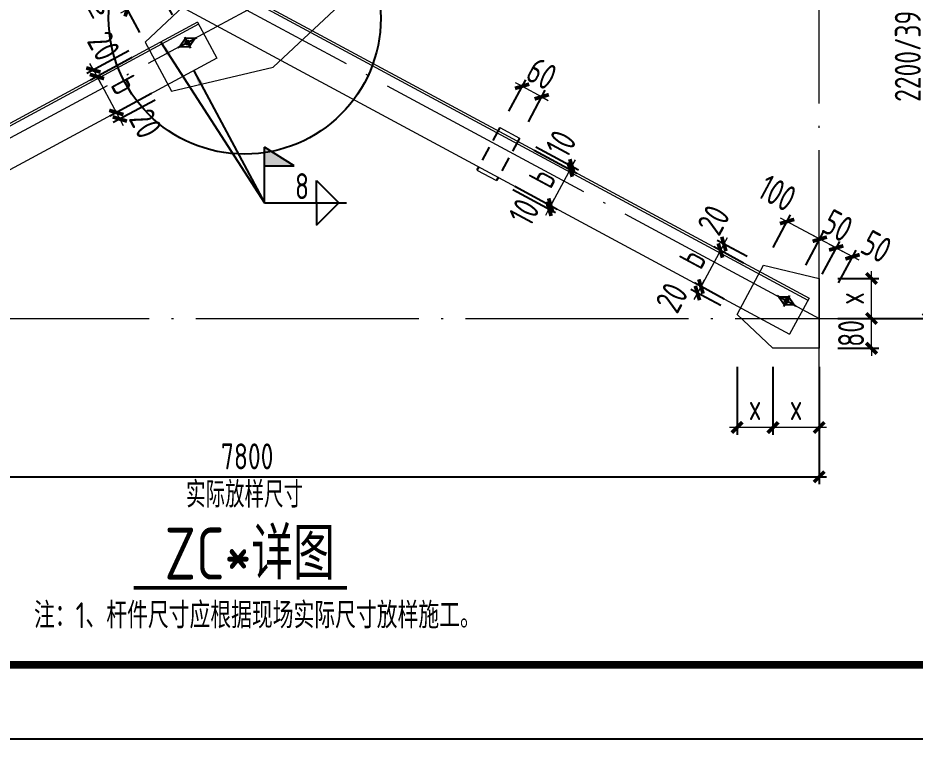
# Model space of a CAD drawing. Extents: x -2746917 to -971774, y -3334247 to -3250358.
# Drawn here: x -1624133 to -1612056, y -3316173 to -3306463 of the extents above; entities that cross this region are included whole.
import ezdxf
from ezdxf.enums import TextEntityAlignment as Align

# ---------------------------------------------------------------- set-up
doc = ezdxf.new("R2010")
doc.units = 0
doc.header["$LTSCALE"] = 1000
doc.header["$MEASUREMENT"] = 0
doc.header["$PDMODE"] = 35
doc.linetypes.add('DASHED', pattern=[0.75, 0.5, -0.25])
doc.linetypes.add('DOTE', pattern=[2.42, 2, -0.2, 0.02, -0.2])
doc.layers.get('0').update_dxf_attribs({"linetype": 'CONTINUOUS'})
doc.layers.get('Defpoints').update_dxf_attribs({"linetype": 'CONTINUOUS'})
for name, color, linetype in [('AXIS', 253, 'DOTE'), ('BOLT', 7, 'CONTINUOUS'), ('DIM', 3, 'CONTINUOUS'), ('NUM', 7, 'CONTINUOUS'), ('Profx', 2, 'DASHED'), ('PUB_TITLE', 4, 'CONTINUOUS'), ('TEXT', 7, 'CONTINUOUS'), ('WELD', 7, 'CONTINUOUS')]:
    doc.layers.add(name, color=color, linetype=linetype)
doc.layers.add('yichutu', color=7, linetype='CONTINUOUS', true_color=0xffffff, plot=False)
doc.styles.add('TSSD_Dimension', font='tssdeng.shx', dxfattribs={"width": 0.75, "bigfont": 'Hztxt.shx'})
doc.styles.add('TSSD_Label', font='tssdeng.shx', dxfattribs={"width": 0.75, "bigfont": 'hztxt.shx'})
doc.styles.add('TSSD_Norm', font='tssdeng.shx', dxfattribs={"width": 0.75, "bigfont": 'hztxt.shx'})
doc.dimstyles.new('TSSD_20_100', dxfattribs={"dimtxt": 350, "dimasz": 100, "dimexe": 100, "dimexo": 250, "dimgap": 100, "dimtad": 1, "dimdec": 0, "dimlfac": 0.2, "dimzin": 0, "dimdsep": 46, "dimtxsty": 'TSSD_Dimension', "dimblk": 'ARCHTICK', "dimcen": 0, "dimdle": 100, "dimclrt": 7, "dimadec": 0, "dimazin": 0, "dimtfac": 1, "dimtdec": 0, "dimtix": 1, "dimtmove": 2, "dimatfit": 3, "dimfxl": 1, "dimtolj": 1, "dimtzin": 0, "dimlwd": 5, "dimarcsym": 0})
doc.dimstyles.new('TSSD_50_100', dxfattribs={"dimtxt": 350, "dimasz": 100, "dimexe": 100, "dimexo": 250, "dimgap": 100, "dimtad": 1, "dimdec": 0, "dimlfac": 0.5, "dimzin": 0, "dimdsep": 46, "dimtxsty": 'TSSD_Dimension', "dimblk": 'ARCHTICK', "dimcen": 0, "dimdle": 100, "dimclrt": 7, "dimadec": 0, "dimazin": 0, "dimtfac": 1, "dimtdec": 0, "dimtix": 1, "dimtmove": 2, "dimatfit": 3, "dimfxl": 1, "dimtolj": 1, "dimtzin": 0, "dimarcsym": 0})
doc.dimstyles.new('TSSD_LEADER_STYLE_200.0', dxfattribs={"dimtxt": 700, "dimasz": 200, "dimexe": 200, "dimexo": 500, "dimgap": 0.09, "dimtad": 0, "dimtih": 1, "dimtoh": 1, "dimdec": 4, "dimzin": 0, "dimdsep": 46, "dimtxsty": 'Standard', "dimcen": 0.09, "dimdle": 200, "dimclrt": 7, "dimadec": 0, "dimazin": 0, "dimtfac": 1, "dimtdec": 4, "dimtofl": 0, "dimtmove": 0, "dimatfit": 3, "dimfxl": 1, "dimtolj": 1, "dimtzin": 0, "dimarcsym": 0})

# ---------------------------------------------------------------- blocks, each defined once
blk = doc.blocks.new('_ArchTick')
at = {"color": 0, "const_width": 0.5}
blk.add_lwpolyline([(-0.71, -0.71), (0.71, 0.71)], dxfattribs=at)
blk = doc.blocks.new('*D3015')
at = {"layer": 'Defpoints', "color": 0, "ltscale": 1.5}
for p in [(-1628747, -3311245), (-1613347, -3311245), (-1613347, -3312642)]:
    blk.add_point(p, dxfattribs=at)
at = {"layer": 'DIM', "color": 0, "lineweight": -2, "ltscale": 1.5}
for p, q in [((-1628747, -3311495), (-1628747, -3312742)), ((-1613347, -3311495), (-1613347, -3312742)), ((-1628847, -3312642), (-1613247, -3312642))]:
    blk.add_line(p, q, dxfattribs=at)
at = {"layer": 'DIM', "color": 0, "lineweight": -2, "ltscale": 1.5, "xscale": 100, "yscale": 100, "zscale": 100, "rotation": 180}
blk.add_blockref('_ArchTick', (-1628747, -3312642), dxfattribs=at)
at = {"layer": 'DIM', "color": 0, "lineweight": -2, "ltscale": 1.5, "xscale": 100, "yscale": 100, "zscale": 100}
blk.add_blockref('_ArchTick', (-1613347, -3312642), dxfattribs=at)
at = {"layer": 'DIM', "color": 7, "lineweight": 5, "ltscale": 1.5, "insert": (-1621047, -3312367), "char_height": 350, "attachment_point": 5, "style": 'TSSD_Dimension'}
blk.add_mtext('\\A1;7800', dxfattribs=at)
blk = doc.blocks.new('*D3016')
at = {"layer": 'Defpoints', "color": 0, "ltscale": 1.5}
for p in [(-1613347, -3302211), (-1611879, -3302211), (-1613347, -3310511)]:
    blk.add_point(p, dxfattribs=at)
at = {"layer": 'DIM', "color": 0, "lineweight": -2, "ltscale": 1.5}
for p, q in [((-1611879, -3310611), (-1611879, -3302111)), ((-1613097, -3302211), (-1611779, -3302211)), ((-1613097, -3310511), (-1611779, -3310511))]:
    blk.add_line(p, q, dxfattribs=at)
at = {"layer": 'DIM', "color": 0, "lineweight": -2, "ltscale": 1.5, "xscale": 100, "yscale": 100, "zscale": 100}
for p, rotation in [((-1611879, -3302211), 90), ((-1611879, -3310511), 270)]:
    blk.add_blockref('_ArchTick', p, dxfattribs=dict(at, rotation=rotation))
at = {"layer": 'DIM', "color": 7, "lineweight": 5, "ltscale": 1.5, "insert": (-1612154, -3306361), "char_height": 350, "attachment_point": 5, "rotation": 90, "style": 'TSSD_Dimension'}
blk.add_mtext('\\A1;2200/3900/6375', dxfattribs=at)
blk = doc.blocks.new('A$C7C2454F9')
at = {"layer": 'BOLT'}
for p, q in [((217, 41), (8, -160)), ((54, 2), (171, -121)), ((199, 23), (71, -16)), ((199, 23), (154, -103)), ((26, -142), (71, -16)), ((26, -142), (154, -103))]:
    blk.add_line(p, q, dxfattribs=at)
at = {"layer": 'BOLT', "const_width": 40}
blk.add_lwpolyline([(127, -46, 1), (98, -73, 1), (127, -46)], format="xyb", dxfattribs=at)
blk = doc.blocks.new('*D3041')
at = {"layer": 'Defpoints', "color": 0, "ltscale": 1.5}
for p in [(-1613969, -3310911), (-1613347, -3310911), (-1613969, -3311978)]:
    blk.add_point(p, dxfattribs=at)
at = {"layer": 'DIM', "color": 0, "lineweight": -2, "ltscale": 1.5}
for p, q in [((-1613969, -3311161), (-1613969, -3312078)), ((-1613347, -3311161), (-1613347, -3312078))]:
    blk.add_line(p, q, dxfattribs=at)
at = {"layer": 'DIM', "color": 0, "lineweight": 5, "ltscale": 1.5}
blk.add_line((-1613247, -3311978), (-1614069, -3311978), dxfattribs=at)
at = {"layer": 'DIM', "color": 0, "lineweight": 5, "ltscale": 1.5, "xscale": 100, "yscale": 100, "zscale": 100, "rotation": 180}
blk.add_blockref('_ArchTick', (-1613969, -3311978), dxfattribs=at)
at = {"layer": 'DIM', "color": 0, "lineweight": 5, "ltscale": 1.5, "xscale": 100, "yscale": 100, "zscale": 100}
blk.add_blockref('_ArchTick', (-1613347, -3311978), dxfattribs=at)
at = {"layer": 'DIM', "color": 7, "lineweight": 5, "ltscale": 1.5, "insert": (-1613658, -3311703), "char_height": 350, "attachment_point": 5, "style": 'TSSD_Dimension'}
blk.add_mtext('\\A1;x', dxfattribs=at)
blk = doc.blocks.new('*D3042')
at = {"layer": 'Defpoints', "color": 0, "ltscale": 1.5}
for p in [(-1614452, -3310911), (-1613969, -3310911), (-1614452, -3311978)]:
    blk.add_point(p, dxfattribs=at)
at = {"layer": 'DIM', "color": 0, "lineweight": -2, "ltscale": 1.5}
for p, q in [((-1614452, -3311161), (-1614452, -3312078)), ((-1613969, -3311161), (-1613969, -3312078))]:
    blk.add_line(p, q, dxfattribs=at)
at = {"layer": 'DIM', "color": 0, "lineweight": 5, "ltscale": 1.5}
blk.add_line((-1613869, -3311978), (-1614552, -3311978), dxfattribs=at)
at = {"layer": 'DIM', "color": 0, "lineweight": 5, "ltscale": 1.5, "xscale": 100, "yscale": 100, "zscale": 100, "rotation": 180}
blk.add_blockref('_ArchTick', (-1614452, -3311978), dxfattribs=at)
at = {"layer": 'DIM', "color": 0, "lineweight": 5, "ltscale": 1.5, "xscale": 100, "yscale": 100, "zscale": 100}
blk.add_blockref('_ArchTick', (-1613969, -3311978), dxfattribs=at)
at = {"layer": 'DIM', "color": 7, "lineweight": 5, "ltscale": 1.5, "insert": (-1614210, -3311703), "char_height": 350, "attachment_point": 5, "style": 'TSSD_Dimension'}
blk.add_mtext('\\A1;x', dxfattribs=at)
blk = doc.blocks.new('*D3043')
at = {"layer": 'Defpoints', "color": 0, "ltscale": 1.5}
for p in [(-1613347, -3310511), (-1612642, -3310511), (-1613347, -3310911)]:
    blk.add_point(p, dxfattribs=at)
at = {"layer": 'DIM', "color": 0, "lineweight": -2, "ltscale": 1.5}
for p, q in [((-1613097, -3310511), (-1612542, -3310511)), ((-1613097, -3310911), (-1612542, -3310911))]:
    blk.add_line(p, q, dxfattribs=at)
at = {"layer": 'DIM', "color": 0, "lineweight": 5, "ltscale": 1.5}
for p, q in [((-1612642, -3310511), (-1612642, -3310411)), ((-1612642, -3310911), (-1612642, -3310511)), ((-1612642, -3310911), (-1612642, -3311011))]:
    blk.add_line(p, q, dxfattribs=at)
at = {"layer": 'DIM', "color": 0, "lineweight": 5, "ltscale": 1.5, "xscale": 100, "yscale": 100, "zscale": 100}
for p, rotation in [((-1612642, -3310511), 270), ((-1612642, -3310911), 90)]:
    blk.add_blockref('_ArchTick', p, dxfattribs=dict(at, rotation=rotation))
at = {"layer": 'DIM', "color": 7, "lineweight": 5, "ltscale": 1.5, "insert": (-1612917, -3310711), "char_height": 350, "attachment_point": 5, "rotation": 90, "style": 'TSSD_Dimension'}
blk.add_mtext('\\A1;80', dxfattribs=at)
blk = doc.blocks.new('*D3044')
at = {"layer": 'Defpoints', "color": 0, "ltscale": 1.5}
for p in [(-1613347, -3309972), (-1612642, -3309972), (-1613347, -3310511)]:
    blk.add_point(p, dxfattribs=at)
at = {"layer": 'DIM', "color": 0, "lineweight": 5, "ltscale": 1.5}
blk.add_line((-1612642, -3310611), (-1612642, -3309872), dxfattribs=at)
at = {"layer": 'DIM', "color": 0, "lineweight": -2, "ltscale": 1.5}
for p, q in [((-1613097, -3309972), (-1612542, -3309972)), ((-1613097, -3310511), (-1612542, -3310511))]:
    blk.add_line(p, q, dxfattribs=at)
at = {"layer": 'DIM', "color": 0, "lineweight": 5, "ltscale": 1.5, "xscale": 100, "yscale": 100, "zscale": 100}
for p, rotation in [((-1612642, -3309972), 90), ((-1612642, -3310511), 270)]:
    blk.add_blockref('_ArchTick', p, dxfattribs=dict(at, rotation=rotation))
at = {"layer": 'DIM', "color": 7, "lineweight": 5, "ltscale": 1.5, "insert": (-1612917, -3310241), "char_height": 350, "attachment_point": 5, "rotation": 90, "style": 'TSSD_Dimension'}
blk.add_mtext('\\A1;x', dxfattribs=at)
blk = doc.blocks.new('*D3045')
at = {"layer": 'Defpoints', "color": 0, "ltscale": 1.5}
for p in [(-1613118, -3309560), (-1613426, -3310131), (-1613206, -3310250)]:
    blk.add_point(p, dxfattribs=at)
at = {"layer": 'DIM', "color": 0, "lineweight": -2, "ltscale": 1.5}
for p, q in [((-1613308, -3309911), (-1613071, -3309472)), ((-1613088, -3310030), (-1612851, -3309591))]:
    blk.add_line(p, q, dxfattribs=at)
at = {"layer": 'DIM', "color": 0, "lineweight": 5, "ltscale": 1.5}
blk.add_line((-1612810, -3309726), (-1613206, -3309513), dxfattribs=at)
at = {"layer": 'DIM', "color": 0, "lineweight": 5, "ltscale": 1.5, "xscale": 100, "yscale": 100, "zscale": 100}
for p, rotation in [((-1613118, -3309560), 151.6770623615465), ((-1612898, -3309679), 331.6770623615465)]:
    blk.add_blockref('_ArchTick', p, dxfattribs=dict(at, rotation=rotation))
at = {"layer": 'DIM', "color": 7, "lineweight": 5, "ltscale": 1.5, "insert": (-1612576, -3309540), "char_height": 350, "attachment_point": 5, "rotation": 331.6771, "style": 'TSSD_Dimension'}
blk.add_mtext('\\A1;50', dxfattribs=at)
blk = doc.blocks.new('*D3046')
at = {"layer": 'Defpoints', "color": 0, "ltscale": 1.5}
for p in [(-1613339, -3309442), (-1613646, -3310013), (-1613426, -3310131)]:
    blk.add_point(p, dxfattribs=at)
at = {"layer": 'DIM', "color": 0, "lineweight": -2, "ltscale": 1.5}
for p, q in [((-1613528, -3309793), (-1613291, -3309354)), ((-1613308, -3309911), (-1613071, -3309472))]:
    blk.add_line(p, q, dxfattribs=at)
at = {"layer": 'DIM', "color": 0, "lineweight": 5, "ltscale": 1.5}
for p, q in [((-1613339, -3309442), (-1613427, -3309394)), ((-1613118, -3309560), (-1613339, -3309442)), ((-1613118, -3309560), (-1613030, -3309608))]:
    blk.add_line(p, q, dxfattribs=at)
at = {"layer": 'DIM', "color": 0, "lineweight": 5, "ltscale": 1.5, "xscale": 100, "yscale": 100, "zscale": 100}
for p, rotation in [((-1613339, -3309442), 331.6770623643769), ((-1613118, -3309560), 151.6770623643769)]:
    blk.add_blockref('_ArchTick', p, dxfattribs=dict(at, rotation=rotation))
at = {"layer": 'DIM', "color": 7, "lineweight": 5, "ltscale": 1.5, "insert": (-1613098, -3309259), "char_height": 350, "attachment_point": 5, "rotation": 331.6771, "style": 'TSSD_Dimension'}
blk.add_mtext('\\A1;50', dxfattribs=at)
blk = doc.blocks.new('*D3047')
at = {"layer": 'Defpoints', "color": 0, "ltscale": 1.5}
for p in [(-1613779, -3309204), (-1614087, -3309776), (-1613646, -3310013)]:
    blk.add_point(p, dxfattribs=at)
at = {"layer": 'DIM', "color": 0, "lineweight": -2, "ltscale": 1.5}
for p, q in [((-1613968, -3309556), (-1613731, -3309116)), ((-1613528, -3309793), (-1613291, -3309354))]:
    blk.add_line(p, q, dxfattribs=at)
at = {"layer": 'DIM', "color": 0, "lineweight": 5, "ltscale": 1.5}
blk.add_line((-1613251, -3309489), (-1613867, -3309157), dxfattribs=at)
at = {"layer": 'DIM', "color": 0, "lineweight": 5, "ltscale": 1.5, "xscale": 100, "yscale": 100, "zscale": 100}
for p, rotation in [((-1613779, -3309204), 151.6770623643769), ((-1613339, -3309442), 331.6770623643769)]:
    blk.add_blockref('_ArchTick', p, dxfattribs=dict(at, rotation=rotation))
at = {"layer": 'DIM', "color": 7, "lineweight": 5, "ltscale": 1.5, "insert": (-1613911, -3308820), "char_height": 350, "attachment_point": 5, "rotation": 331.6771, "style": 'TSSD_Dimension'}
blk.add_mtext('\\A1;100', dxfattribs=at)
blk = doc.blocks.new('*D3048')
at = {"layer": 'Defpoints', "color": 0, "ltscale": 1.5}
for p in [(-1614677, -3309595), (-1614097, -3309794), (-1614144, -3309882)]:
    blk.add_point(p, dxfattribs=at)
at = {"layer": 'DIM', "color": 0, "lineweight": 5, "ltscale": 1.5}
for p, q in [((-1614630, -3309507), (-1614582, -3309419)), ((-1614630, -3309507), (-1614677, -3309595)), ((-1614677, -3309595), (-1614725, -3309683))]:
    blk.add_line(p, q, dxfattribs=at)
at = {"layer": 'DIM', "color": 0, "lineweight": -2, "ltscale": 1.5}
for p, q in [((-1614364, -3309764), (-1614765, -3309547)), ((-1614317, -3309676), (-1614718, -3309459))]:
    blk.add_line(p, q, dxfattribs=at)
at = {"layer": 'DIM', "color": 0, "lineweight": 5, "ltscale": 1.5, "xscale": 100, "yscale": 100, "zscale": 100}
for p, rotation in [((-1614630, -3309507), 241.6770623615032), ((-1614677, -3309595), 61.67706236150323)]:
    blk.add_blockref('_ArchTick', p, dxfattribs=dict(at, rotation=rotation))
at = {"layer": 'DIM', "color": 7, "lineweight": 5, "ltscale": 1.5, "insert": (-1614768, -3309184), "char_height": 350, "attachment_point": 5, "rotation": 61.6771, "style": 'TSSD_Dimension'}
blk.add_mtext('\\A1;20', dxfattribs=at)
blk = doc.blocks.new('*D3049')
at = {"layer": 'Defpoints', "color": 0, "ltscale": 1.5}
for p in [(-1614144, -3309882), (-1614938, -3310079), (-1614405, -3310366)]:
    blk.add_point(p, dxfattribs=at)
at = {"layer": 'DIM', "color": 0, "lineweight": 5, "ltscale": 1.5}
blk.add_line((-1614630, -3309507), (-1614986, -3310167), dxfattribs=at)
at = {"layer": 'DIM', "color": 0, "lineweight": -2, "ltscale": 1.5}
for p, q in [((-1614364, -3309764), (-1614765, -3309547)), ((-1614625, -3310248), (-1615026, -3310032))]:
    blk.add_line(p, q, dxfattribs=at)
at = {"layer": 'DIM', "color": 0, "lineweight": 5, "ltscale": 1.5, "xscale": 100, "yscale": 100, "zscale": 100}
for p, rotation in [((-1614677, -3309595), 61.67706238228012), ((-1614938, -3310079), 241.6770623822801)]:
    blk.add_blockref('_ArchTick', p, dxfattribs=dict(at, rotation=rotation))
at = {"layer": 'DIM', "color": 7, "lineweight": 5, "ltscale": 1.5, "insert": (-1615050, -3309706), "char_height": 350, "attachment_point": 5, "rotation": 61.6771, "style": 'TSSD_Dimension'}
blk.add_mtext('\\A1;b', dxfattribs=at)
blk = doc.blocks.new('*D3050')
at = {"layer": 'Defpoints', "color": 0, "ltscale": 1.5}
for p in [(-1614986, -3310167), (-1614405, -3310366), (-1614452, -3310454)]:
    blk.add_point(p, dxfattribs=at)
at = {"layer": 'DIM', "color": 0, "lineweight": -2, "ltscale": 1.5}
for p, q in [((-1614625, -3310248), (-1615026, -3310032)), ((-1614672, -3310336), (-1615074, -3310120))]:
    blk.add_line(p, q, dxfattribs=at)
at = {"layer": 'DIM', "color": 0, "lineweight": 5, "ltscale": 1.5}
for p, q in [((-1614938, -3310079), (-1614891, -3309991)), ((-1614938, -3310079), (-1614986, -3310167)), ((-1614986, -3310167), (-1615033, -3310255))]:
    blk.add_line(p, q, dxfattribs=at)
at = {"layer": 'DIM', "color": 0, "lineweight": 5, "ltscale": 1.5, "xscale": 100, "yscale": 100, "zscale": 100}
for p, rotation in [((-1614986, -3310167), 61.67706238228008), ((-1614938, -3310079), 241.6770623822801)]:
    blk.add_blockref('_ArchTick', p, dxfattribs=dict(at, rotation=rotation))
at = {"layer": 'DIM', "color": 7, "lineweight": 5, "ltscale": 1.5, "insert": (-1615331, -3310229), "char_height": 350, "attachment_point": 5, "rotation": 61.6771, "style": 'TSSD_Dimension'}
blk.add_mtext('\\A1;20', dxfattribs=at)
blk = doc.blocks.new('*D3061')
at = {"layer": 'Defpoints', "color": 0, "ltscale": 1.5}
for p in [(-1617381, -3308081), (-1617405, -3308125), (-1616699, -3308505)]:
    blk.add_point(p, dxfattribs=at)
at = {"layer": 'DIM', "color": 0, "lineweight": -2, "ltscale": 1.5}
for p, q in [((-1617161, -3308199), (-1616587, -3308509)), ((-1617185, -3308243), (-1616611, -3308553))]:
    blk.add_line(p, q, dxfattribs=at)
at = {"layer": 'DIM', "color": 0, "lineweight": 5, "ltscale": 1.5}
for p, q in [((-1616675, -3308461), (-1616699, -3308505)), ((-1616675, -3308461), (-1616628, -3308373)), ((-1616699, -3308505), (-1616747, -3308593))]:
    blk.add_line(p, q, dxfattribs=at)
at = {"layer": 'DIM', "color": 0, "lineweight": 5, "ltscale": 1.5, "xscale": 100, "yscale": 100, "zscale": 100}
for p, rotation in [((-1616675, -3308461), 241.6770623615032), ((-1616699, -3308505), 61.67706236150323)]:
    blk.add_blockref('_ArchTick', p, dxfattribs=dict(at, rotation=rotation))
at = {"layer": 'DIM', "color": 7, "lineweight": 5, "ltscale": 1.5, "insert": (-1616823, -3308156), "char_height": 350, "attachment_point": 5, "rotation": 61.6771, "style": 'TSSD_Dimension'}
blk.add_mtext('\\A1;10', dxfattribs=at)
blk = doc.blocks.new('*D3062')
at = {"layer": 'Defpoints', "color": 0, "ltscale": 1.5}
for p in [(-1617405, -3308125), (-1617666, -3308609), (-1616960, -3308989)]:
    blk.add_point(p, dxfattribs=at)
at = {"layer": 'DIM', "color": 0, "lineweight": -2, "ltscale": 1.5}
for p, q in [((-1617185, -3308243), (-1616611, -3308553)), ((-1617446, -3308728), (-1616872, -3309037))]:
    blk.add_line(p, q, dxfattribs=at)
at = {"layer": 'DIM', "color": 0, "lineweight": 5, "ltscale": 1.5}
blk.add_line((-1616652, -3308417), (-1617007, -3309077), dxfattribs=at)
at = {"layer": 'DIM', "color": 0, "lineweight": 5, "ltscale": 1.5, "xscale": 100, "yscale": 100, "zscale": 100}
for p, rotation in [((-1616699, -3308505), 61.67706238228012), ((-1616960, -3308989), 241.6770623822801)]:
    blk.add_blockref('_ArchTick', p, dxfattribs=dict(at, rotation=rotation))
at = {"layer": 'DIM', "color": 7, "lineweight": 5, "ltscale": 1.5, "insert": (-1617072, -3308617), "char_height": 350, "attachment_point": 5, "rotation": 61.6771, "style": 'TSSD_Dimension'}
blk.add_mtext('\\A1;b', dxfattribs=at)
blk = doc.blocks.new('*D3063')
at = {"layer": 'Defpoints', "color": 0, "ltscale": 1.5}
for p in [(-1617689, -3308653), (-1617666, -3308609), (-1616984, -3309033)]:
    blk.add_point(p, dxfattribs=at)
at = {"layer": 'DIM', "color": 0, "lineweight": -2, "ltscale": 1.5}
for p, q in [((-1617469, -3308772), (-1616896, -3309081)), ((-1617446, -3308728), (-1616872, -3309037))]:
    blk.add_line(p, q, dxfattribs=at)
at = {"layer": 'DIM', "color": 0, "lineweight": 5, "ltscale": 1.5}
for p, q in [((-1616960, -3308989), (-1616913, -3308901)), ((-1616984, -3309033), (-1617031, -3309121)), ((-1616960, -3308989), (-1616984, -3309033))]:
    blk.add_line(p, q, dxfattribs=at)
at = {"layer": 'DIM', "color": 0, "lineweight": 5, "ltscale": 1.5, "xscale": 100, "yscale": 100, "zscale": 100}
for p, rotation in [((-1616984, -3309033), 61.67706238228008), ((-1616960, -3308989), 241.6770623822801)]:
    blk.add_blockref('_ArchTick', p, dxfattribs=dict(at, rotation=rotation))
at = {"layer": 'DIM', "color": 7, "lineweight": 5, "ltscale": 1.5, "insert": (-1617320, -3309077), "char_height": 350, "attachment_point": 5, "rotation": 61.6771, "style": 'TSSD_Dimension'}
blk.add_mtext('\\A1;10', dxfattribs=at)
blk = doc.blocks.new('*D3064')
at = {"layer": 'Defpoints', "color": 0, "ltscale": 1.5}
for p in [(-1617082, -3307525), (-1617645, -3307938), (-1617381, -3308081)]:
    blk.add_point(p, dxfattribs=at)
at = {"layer": 'DIM', "color": 0, "lineweight": -2, "ltscale": 1.5}
for p, q in [((-1617526, -3307718), (-1617298, -3307295)), ((-1617262, -3307861), (-1617034, -3307437))]:
    blk.add_line(p, q, dxfattribs=at)
at = {"layer": 'DIM', "color": 0, "lineweight": 5, "ltscale": 1.5}
for p, q in [((-1617346, -3307383), (-1617434, -3307335)), ((-1617346, -3307383), (-1617082, -3307525)), ((-1617082, -3307525), (-1616994, -3307573))]:
    blk.add_line(p, q, dxfattribs=at)
at = {"layer": 'DIM', "color": 0, "lineweight": 5, "ltscale": 1.5, "xscale": 100, "yscale": 100, "zscale": 100}
for p, rotation in [((-1617346, -3307383), 331.6770623613828), ((-1617082, -3307525), 151.6770623613827)]:
    blk.add_blockref('_ArchTick', p, dxfattribs=dict(at, rotation=rotation))
at = {"layer": 'DIM', "color": 7, "lineweight": 5, "ltscale": 1.5, "insert": (-1617083, -3307212), "char_height": 350, "attachment_point": 5, "rotation": 331.6771, "style": 'TSSD_Dimension'}
blk.add_mtext('\\A1;60', dxfattribs=at)
blk = doc.blocks.new('*D3065')
at = {"layer": 'Defpoints', "color": 0, "ltscale": 1.5}
for p in [(-1622422, -3306790), (-1622375, -3306878), (-1623069, -3307252)]:
    blk.add_point(p, dxfattribs=at)
at = {"layer": 'DIM', "color": 0, "lineweight": -2, "ltscale": 1.5}
for p, q in [((-1622642, -3306908), (-1623205, -3307211)), ((-1622595, -3306996), (-1623157, -3307299))]:
    blk.add_line(p, q, dxfattribs=at)
at = {"layer": 'DIM', "color": 0, "lineweight": 5, "ltscale": 1.5}
for p, q in [((-1623117, -3307164), (-1623164, -3307076)), ((-1623117, -3307164), (-1623069, -3307252)), ((-1623069, -3307252), (-1623022, -3307340))]:
    blk.add_line(p, q, dxfattribs=at)
at = {"layer": 'DIM', "color": 0, "lineweight": 5, "ltscale": 1.5, "xscale": 100, "yscale": 100, "zscale": 100}
for p, rotation in [((-1623117, -3307164), 298.322937638262), ((-1623069, -3307252), 118.3229376382619)]:
    blk.add_blockref('_ArchTick', p, dxfattribs=dict(at, rotation=rotation))
at = {"layer": 'DIM', "color": 7, "lineweight": 5, "ltscale": 1.5, "insert": (-1622978, -3306841), "char_height": 350, "attachment_point": 5, "rotation": 298.3229, "style": 'TSSD_Dimension'}
blk.add_mtext('\\A1;20', dxfattribs=at)
blk = doc.blocks.new('*D3066')
at = {"layer": 'Defpoints', "color": 0, "ltscale": 1.5}
for p in [(-1622375, -3306878), (-1622114, -3307362), (-1622808, -3307736)]:
    blk.add_point(p, dxfattribs=at)
at = {"layer": 'DIM', "color": 0, "lineweight": -2, "ltscale": 1.5}
for p, q in [((-1622595, -3306996), (-1623157, -3307299)), ((-1622334, -3307480), (-1622896, -3307784))]:
    blk.add_line(p, q, dxfattribs=at)
at = {"layer": 'DIM', "color": 0, "lineweight": 5, "ltscale": 1.5}
blk.add_line((-1623117, -3307164), (-1622761, -3307824), dxfattribs=at)
at = {"layer": 'DIM', "color": 0, "lineweight": 5, "ltscale": 1.5, "xscale": 100, "yscale": 100, "zscale": 100}
for p, rotation in [((-1623069, -3307252), 118.3229376539187), ((-1622808, -3307736), 298.3229376539187)]:
    blk.add_blockref('_ArchTick', p, dxfattribs=dict(at, rotation=rotation))
at = {"layer": 'DIM', "color": 7, "lineweight": 5, "ltscale": 1.5, "insert": (-1622697, -3307364), "char_height": 350, "attachment_point": 5, "rotation": 298.3229, "style": 'TSSD_Dimension'}
blk.add_mtext('\\A1;b', dxfattribs=at)
blk = doc.blocks.new('*D3067')
at = {"layer": 'Defpoints', "color": 0, "ltscale": 1.5}
for p in [(-1622114, -3307362), (-1622066, -3307450), (-1622761, -3307824)]:
    blk.add_point(p, dxfattribs=at)
at = {"layer": 'DIM', "color": 0, "lineweight": -2, "ltscale": 1.5}
for p, q in [((-1622334, -3307480), (-1622896, -3307784)), ((-1622286, -3307568), (-1622849, -3307872))]:
    blk.add_line(p, q, dxfattribs=at)
at = {"layer": 'DIM', "color": 0, "lineweight": 5, "ltscale": 1.5}
for p, q in [((-1622808, -3307736), (-1622856, -3307648)), ((-1622808, -3307736), (-1622761, -3307824)), ((-1622761, -3307824), (-1622714, -3307912))]:
    blk.add_line(p, q, dxfattribs=at)
at = {"layer": 'DIM', "color": 0, "lineweight": 5, "ltscale": 1.5, "xscale": 100, "yscale": 100, "zscale": 100}
for p, rotation in [((-1622808, -3307736), 298.3229376539187), ((-1622761, -3307824), 118.3229376539187)]:
    blk.add_blockref('_ArchTick', p, dxfattribs=dict(at, rotation=rotation))
at = {"layer": 'DIM', "color": 7, "lineweight": 5, "ltscale": 1.5, "insert": (-1622415, -3307886), "char_height": 350, "attachment_point": 5, "rotation": 298.3229, "style": 'TSSD_Dimension'}
blk.add_mtext('\\A1;20', dxfattribs=at)
blk = doc.blocks.new('*D3068')
at = {"layer": 'Defpoints', "color": 0, "ltscale": 1.5}
for p in [(-1622221, -3306109), (-1621934, -3306640), (-1622375, -3306878)]:
    blk.add_point(p, dxfattribs=at)
at = {"layer": 'DIM', "color": 0, "lineweight": -2, "ltscale": 1.5}
for p, q in [((-1622053, -3306420), (-1622269, -3306020)), ((-1622493, -3306658), (-1622709, -3306258))]:
    blk.add_line(p, q, dxfattribs=at)
at = {"layer": 'DIM', "color": 0, "lineweight": 5, "ltscale": 1.5}
blk.add_line((-1622749, -3306393), (-1622133, -3306061), dxfattribs=at)
at = {"layer": 'DIM', "color": 0, "lineweight": 5, "ltscale": 1.5, "xscale": 100, "yscale": 100, "zscale": 100}
for p, rotation in [((-1622221, -3306109), 28.3229376385474), ((-1622661, -3306346), 208.3229376385474)]:
    blk.add_blockref('_ArchTick', p, dxfattribs=dict(at, rotation=rotation))
at = {"layer": 'DIM', "color": 7, "lineweight": 5, "ltscale": 1.5, "insert": (-1623055, -3306246), "char_height": 350, "attachment_point": 5, "rotation": 28.3229, "style": 'TSSD_Dimension'}
blk.add_mtext('\\A1;100', dxfattribs=at)
blk = doc.blocks.new('*D3069')
at = {"layer": 'Defpoints', "color": 0, "ltscale": 1.5}
for p in [(-1622001, -3305990), (-1621714, -3306522), (-1621934, -3306640)]:
    blk.add_point(p, dxfattribs=at)
at = {"layer": 'DIM', "color": 0, "lineweight": -2, "ltscale": 1.5}
for p, q in [((-1621833, -3306302), (-1622048, -3305902)), ((-1622053, -3306420), (-1622269, -3306020))]:
    blk.add_line(p, q, dxfattribs=at)
at = {"layer": 'DIM', "color": 0, "lineweight": 5, "ltscale": 1.5}
for p, q in [((-1622221, -3306109), (-1622001, -3305990)), ((-1622001, -3305990), (-1621913, -3305942)), ((-1622221, -3306109), (-1622309, -3306156))]:
    blk.add_line(p, q, dxfattribs=at)
at = {"layer": 'DIM', "color": 0, "lineweight": 5, "ltscale": 1.5, "xscale": 100, "yscale": 100, "zscale": 100}
for p, rotation in [((-1622001, -3305990), 208.322937635623), ((-1622221, -3306109), 28.32293763562307)]:
    blk.add_blockref('_ArchTick', p, dxfattribs=dict(at, rotation=rotation))
at = {"layer": 'DIM', "color": 7, "lineweight": 5, "ltscale": 1.5, "insert": (-1622242, -3305807), "char_height": 350, "attachment_point": 5, "rotation": 28.3229, "style": 'TSSD_Dimension'}
blk.add_mtext('\\A1;50', dxfattribs=at)
blk = doc.blocks.new('*D3070')
at = {"layer": 'Defpoints', "color": 0, "ltscale": 1.5}
for p in [(-1620927, -3305411), (-1620640, -3305943), (-1621714, -3306522)]:
    blk.add_point(p, dxfattribs=at)
at = {"layer": 'DIM', "color": 0, "lineweight": -2, "ltscale": 1.5}
for p, q in [((-1620759, -3305723), (-1620974, -3305323)), ((-1621833, -3306302), (-1622048, -3305902))]:
    blk.add_line(p, q, dxfattribs=at)
at = {"layer": 'DIM', "color": 0, "lineweight": 5, "ltscale": 1.5}
blk.add_line((-1622089, -3306037), (-1620839, -3305363), dxfattribs=at)
at = {"layer": 'DIM', "color": 0, "lineweight": 5, "ltscale": 1.5, "xscale": 100, "yscale": 100, "zscale": 100}
for p, rotation in [((-1620927, -3305411), 28.32293763562307), ((-1622001, -3305990), 208.322937635623)]:
    blk.add_blockref('_ArchTick', p, dxfattribs=dict(at, rotation=rotation))
at = {"layer": 'DIM', "color": 7, "lineweight": 5, "ltscale": 1.5, "insert": (-1621594, -3305458), "char_height": 350, "attachment_point": 5, "rotation": 28.3229, "style": 'TSSD_Dimension'}
blk.add_mtext('\\A1;x', dxfattribs=at)
blk = doc.blocks.new('_WELD001')
at = {"linetype": 'ByBlock'}
h = blk.add_hatch(color=0, dxfattribs=at)
h.paths.add_polyline_path([(0.8, 1), (0, 1.5), (0, 1)])
edge = h.paths.add_edge_path()
edge.add_line((0, 0), (0, 1.5))
at = {"color": 0, "linetype": 'ByBlock'}
for p, q in [((0, 0), (0, 1.5)), ((0.8, 1), (0, 1.5)), ((0, 1), (0.8, 1))]:
    blk.add_line(p, q, dxfattribs=at)
blk = doc.blocks.new('_WELD004')
at = {"color": 0, "linetype": 'ByBlock'}
for p, q in [((0, 1), (1, 0)), ((0, 0), (0, 1))]:
    blk.add_line(p, q, dxfattribs=at)
blk = doc.blocks.new('yct-891-420-89100-42000-100-2004.0')
at = {"layer": 'yichutu', "color": 7, "true_color": 0xffffff}
blk.add_lwpolyline([(0, 0), (0, 42000), (89100, 42000), (89100, 0)], close=True, dxfattribs=at)
blk = doc.blocks.new('A$C440D491C')
at = {"layer": 'PUB_TITLE'}
blk.add_lwpolyline([(0, 0), (0, 42000), (89100, 42000), (89100, 0)], close=True, dxfattribs=at)
at = {"layer": 'PUB_TITLE', "const_width": 100}
blk.add_lwpolyline([(88100, 1000), (88100, 41000), (713, 41000), (713, 1000), (88100, 1000)], dxfattribs=at)

msp = doc.modelspace()

# ---------------------------------------------------------------- linework, layer by layer
at = {"color": 4, "lineweight": 5, "ltscale": 1.5}
for p, q in [((-1628413.86, -3302225.4), (-1613498.02, -3310264.45)), ((-1628399.63, -3302198.99), (-1613483.78, -3310238.04)), ((-1628660.57, -3302683.15), (-1613744.73, -3310722.2)), ((-1621714.4, -3306521.75), (-1628609.7, -3310238.04)), ((-1621714.4, -3306521.75), (-1621453.46, -3307005.91)), ((-1621700.17, -3306548.16), (-1628595.46, -3310264.45)), ((-1621453.46, -3307005.91), (-1628348.75, -3310722.2)), ((-1617645.08, -3307938.47), (-1617380.99, -3308080.8)), ((-1617953.47, -3308510.66), (-1617689.38, -3308652.99)), ((-1613483.78, -3310238.04), (-1613744.73, -3310722.2))]:
    msp.add_line(p, q, dxfattribs=at)
for points in [[(-1619671.42, -3306159.06), (-1620027.25, -3305498.84), (-1621397.58, -3305823.35), (-1622422.06, -3306789.55), (-1622066.23, -3307449.77), (-1620695.9, -3307125.26), (-1619671.42, -3306159.06)], [(-1614452.39, -3310454.4), (-1614096.56, -3309794.19), (-1613346.74, -3309971.75), (-1613346.74, -3310910.71), (-1613968.56, -3310910.71), (-1614452.39, -3310454.4)]]:
    msp.add_lwpolyline(points, dxfattribs=at)
at = {"layer": 'AXIS', "lineweight": 5, "ltscale": 1.5}
for p, q in [((-1613346.74, -3311244.71), (-1613346.74, -3301101.59)), ((-1613346.74, -3302210.71), (-1628746.74, -3310510.71)), ((-1628746.74, -3302210.71), (-1613346.74, -3310510.71)), ((-1628996.74, -3310510.71), (-1613096.74, -3310510.71))]:
    msp.add_line(p, q, dxfattribs=at)
at = {"layer": 'DIM', "color": 0, "ltscale": 1.5}
msp.add_circle((-1621080.06, -3306465.1), 1831.52, dxfattribs=at)
at = {"layer": 'NUM', "const_width": 50}
msp.add_lwpolyline([(-1622573.01, -3314135.24), (-1619702.7, -3314135.24)], dxfattribs=at)
at = {"layer": 'Profx', "color": 4, "ltscale": 0.4}
for p, q in [((-1617645.08, -3307938.47), (-1617953.47, -3308510.66)), ((-1617380.99, -3308080.8), (-1617689.38, -3308652.99))]:
    msp.add_line(p, q, dxfattribs=at)
at = {"layer": 'WELD'}
msp.add_line((-1620815.3, -3308953.16), (-1619711.99, -3308953.16), dxfattribs=at)

# ---------------------------------------------------------------- block references
at = {"ltscale": 1.5}
msp.add_blockref('A$C440D491C', (-1687492.07, -3316173.05), dxfattribs=at)
at = {"layer": 'NUM', "ltscale": 1.5, "xscale": -1, "rotation": 72.0754833817954}
msp.add_blockref('A$C7C2454F9', (-1621873.4, -3306669.01), dxfattribs=at)
at = {"layer": 'NUM', "ltscale": 1.5, "rotation": 287.9245166182046}
msp.add_blockref('A$C7C2454F9', (-1613764.92, -3310148.09), dxfattribs=at)
at = {"layer": 'WELD'}
for name, p, xscale, yscale, zscale in [('_WELD001', (-1620815.3, -3308953.16), 500, 500, 500), ('_WELD004', (-1620111.99, -3308953.16), 300, 300, 300)]:
    msp.add_blockref(name, p, dxfattribs=dict(at, xscale=xscale, yscale=yscale, zscale=zscale))
at = {"layer": 'WELD', "xscale": -300, "yscale": 300, "zscale": 300.0000000000001, "rotation": 180}
msp.add_blockref('_WELD004', (-1620111.99, -3308953.16), dxfattribs=at)
at = {"layer": 'yichutu'}
msp.add_blockref('yct-891-420-89100-42000-100-2004.0', (-1687492.07, -3316173.05), dxfattribs=at)

# ---------------------------------------------------------------- texts
at = {"layer": 'TEXT', "style": 'TSSD_Label', "width": 0.75}
msp.add_text('8', height=350, dxfattribs=at).set_placement((-1620403.34, -3308903.16))
at = {"layer": 'TEXT', "lineweight": 5, "ltscale": 1.5, "style": 'TSSD_Norm', "width": 0.75}
msp.add_text('实际放样尺寸', height=350, dxfattribs=at).set_placement((-1621869.68, -3313056.07))
at = {"layer": 'TEXT', "lineweight": 5, "style": 'TSSD_Label', "width": 0.8}
msp.add_text('ZC*详图', height=700, dxfattribs=at).set_placement((-1621014.07, -3313637.25), align=Align.MIDDLE)
msp.add_text('注：1、杆件尺寸应根据现场实际尺寸放样施工。', height=350, dxfattribs=at).set_placement((-1623916.44, -3314681.95))

# ---------------------------------------------------------------- dimensions: what is measured, and where the dimension line sits
at = {"layer": 'DIM', "lineweight": 5, "ltscale": 1.5}
for base, p1, p2, angle, text, dimstyle, picture, middle in [((-1611878.99, -3302210.71), (-1613346.74, -3310510.71), (-1613346.74, -3302210.71), 90, '2200/3900/6375', 'TSSD_50_100', '*D3016', (-1612153.99, -3306360.71)), ((-1620926.67, -3305410.85), (-1621714.4, -3306521.75), (-1620640.02, -3305942.7), 208.322938, 'x', 'TSSD_20_100', '*D3070', (-1621594.33, -3305458.29)), ((-1622808.45, -3307736.2), (-1622374.61, -3306877.58), (-1622113.67, -3307361.74), 118.322938, 'b', 'TSSD_20_100', '*D3066', (-1622696.84, -3307363.65)), ((-1616960.05, -3308989.27), (-1617404.71, -3308124.82), (-1617665.66, -3308608.97), 61.677062, 'b', 'TSSD_20_100', '*D3062', (-1617071.66, -3308616.72)), ((-1614938.19, -3310078.97), (-1614144, -3309882.21), (-1614404.94, -3310366.37), 61.677062, 'b', 'TSSD_20_100', '*D3049', (-1615049.8, -3309706.42)), ((-1612642.23, -3309971.75), (-1613346.74, -3310510.71), (-1613346.74, -3309971.75), 90, 'x', 'TSSD_20_100', '*D3044', (-1612917.23, -3310241.23)), ((-1614452.39, -3311977.86), (-1613968.56, -3310910.71), (-1614452.39, -3310910.71), 180, 'x', 'TSSD_20_100', '*D3042', (-1614210.47, -3311702.86)), ((-1613968.56, -3311977.86), (-1613346.74, -3310910.71), (-1613968.56, -3310910.71), 180, 'x', 'TSSD_20_100', '*D3041', (-1613657.65, -3311702.86))]:
    dim = msp.add_linear_dim(base=base, p1=p1, p2=p2, angle=angle, text=text, dimstyle=dimstyle, dxfattribs=at)
    dim.commit()
    dim.dimension.update_dxf_attribs({"geometry": picture, "text_midpoint": middle})
for base, p1, p2, angle, picture, middle in [((-1622001.05, -3305989.9), (-1621934.47, -3306640.36), (-1621714.4, -3306521.75), 208.322938, '*D3069', (-1622241.55, -3305807.12)), ((-1613338.53, -3309441.61), (-1613426.31, -3310131.4), (-1613646.38, -3310012.79), 331.677062, '*D3046', (-1613098.03, -3309258.83)), ((-1612642.23, -3310510.71), (-1613346.74, -3310910.71), (-1613346.74, -3310510.71), 90, '*D3043', (-1612917.23, -3310710.71))]:
    dim = msp.add_linear_dim(base=base, p1=p1, p2=p2, angle=angle, dimstyle='TSSD_20_100', dxfattribs=at)
    dim.commit()
    dim.dimension.update_dxf_attribs({"geometry": picture, "text_midpoint": middle})
for base, p1, p2, angle, picture, middle, dimtype in [((-1622221.12, -3306108.51), (-1622374.61, -3306877.58), (-1621934.47, -3306640.36), 28.322938, '*D3068', (-1623055, -3306245.54), 161), ((-1623069.39, -3307252.04), (-1622422.06, -3306789.55), (-1622374.61, -3306877.58), 298.322938, '*D3065', (-1622978.33, -3306841.37), 161), ((-1622761.01, -3307824.23), (-1622113.67, -3307361.74), (-1622066.23, -3307449.77), 118.322938, '*D3067', (-1622415.36, -3307885.92), 160), ((-1616699.11, -3308505.11), (-1617380.99, -3308080.8), (-1617404.71, -3308124.82), 241.677062, '*D3061', (-1616823.47, -3308156.23), 161), ((-1613778.68, -3309204.38), (-1613646.38, -3310012.79), (-1614086.53, -3309775.57), 331.677062, '*D3047', (-1613911.47, -3308820.41), 160), ((-1616983.77, -3309033.28), (-1617665.66, -3308608.97), (-1617689.38, -3308652.99), 61.677062, '*D3063', (-1617319.84, -3309077.21), 160), ((-1614677.25, -3309594.81), (-1614096.56, -3309794.19), (-1614144, -3309882.21), 241.677062, '*D3048', (-1614768.31, -3309184.15), 161), ((-1613118.46, -3309560.22), (-1613206.24, -3310250.01), (-1613426.31, -3310131.4), 151.677062, '*D3045', (-1612575.75, -3309540.32), 161), ((-1614985.64, -3310167), (-1614404.94, -3310366.37), (-1614452.39, -3310454.4), 61.677062, '*D3050', (-1615331.29, -3310228.7), 160)]:
    dim = msp.add_linear_dim(base=base, p1=p1, p2=p2, angle=angle, dimstyle='TSSD_20_100', dxfattribs=at)
    dim.commit()
    dim.dimension.update_dxf_attribs({"geometry": picture, "text_midpoint": middle, "dimtype": dimtype})
dim = msp.add_aligned_dim(p1=(-1617645.08, -3307938.47), p2=(-1617380.99, -3308080.8), distance=631.19, dimstyle='TSSD_20_100', dxfattribs=at)
dim.commit()
dim.dimension.update_dxf_attribs({"geometry": '*D3064', "text_midpoint": (-1617083.1, -3307211.93)})
dim = msp.add_linear_dim(base=(-1613346.74, -3312641.78), p1=(-1628746.74, -3311244.71), p2=(-1613346.74, -3311244.71), text='7800', dimstyle='TSSD_50_100', dxfattribs=at)
dim.commit()
dim.dimension.update_dxf_attribs({"geometry": '*D3015', "text_midpoint": (-1621046.74, -3312366.78)})

# ---------------------------------------------------------------- leaders
at = {"layer": 'WELD'}
for points in [[(-1622206.99, -3306787.23), (-1620815.3, -3308953.16)], [(-1621765.88, -3307174.29), (-1620815.3, -3308953.16)]]:
    msp.add_leader(points, dimstyle='TSSD_LEADER_STYLE_200.0', dxfattribs=at)

doc.saveas('drawing.dxf')
